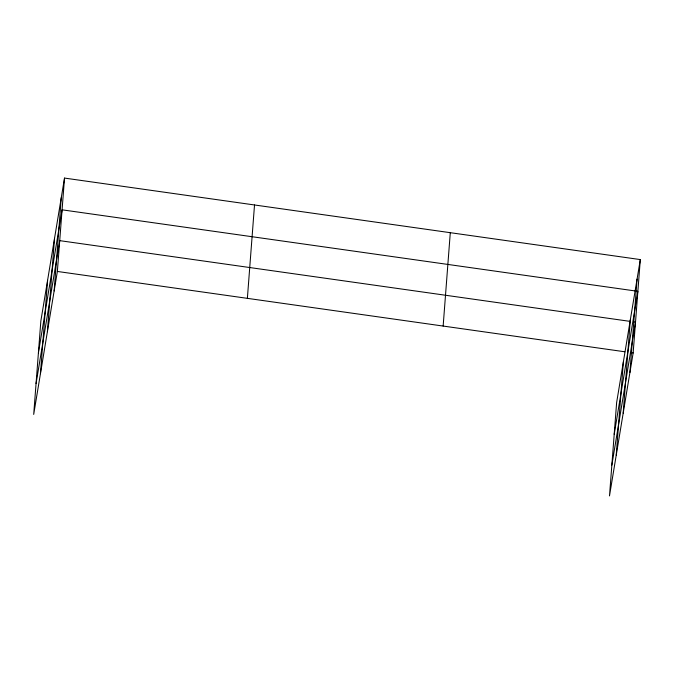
<?xml version="1.0" encoding="UTF-8"?>
<svg xmlns="http://www.w3.org/2000/svg" width="674" height="674" viewBox="0 0 674 674"><rect width="100%" height="100%" fill="white"/><g stroke="black" fill="none" stroke-linecap="round" stroke-linejoin="round"><path stroke-width="1.01" d="M40.448 373.682L47.593 280.308M47.391 331.709L54.535 238.335M54.139 290.966L61.283 197.6M64.51 178.079L40.844 321.051L33.7 414.417L57.366 271.454L64.51 178.079L640.3 259.583L633.156 352.949L609.49 495.921L616.634 402.547L640.3 259.583M247.375 298.346L254.519 204.972M443.147 326.056L450.291 232.682M616.23 455.177L623.374 361.812M623.18 413.204L630.325 319.838M629.92 372.469L637.073 279.095M38.418 352.797L62.084 209.825L637.874 291.328L614.199 434.292M36.059 383.607L59.725 240.643L630.325 321.405M611.849 465.111L635.515 322.138L633.434 321.843M57.366 271.454L624.849 351.777M631.075 352.654L633.156 352.949"/></g></svg>
